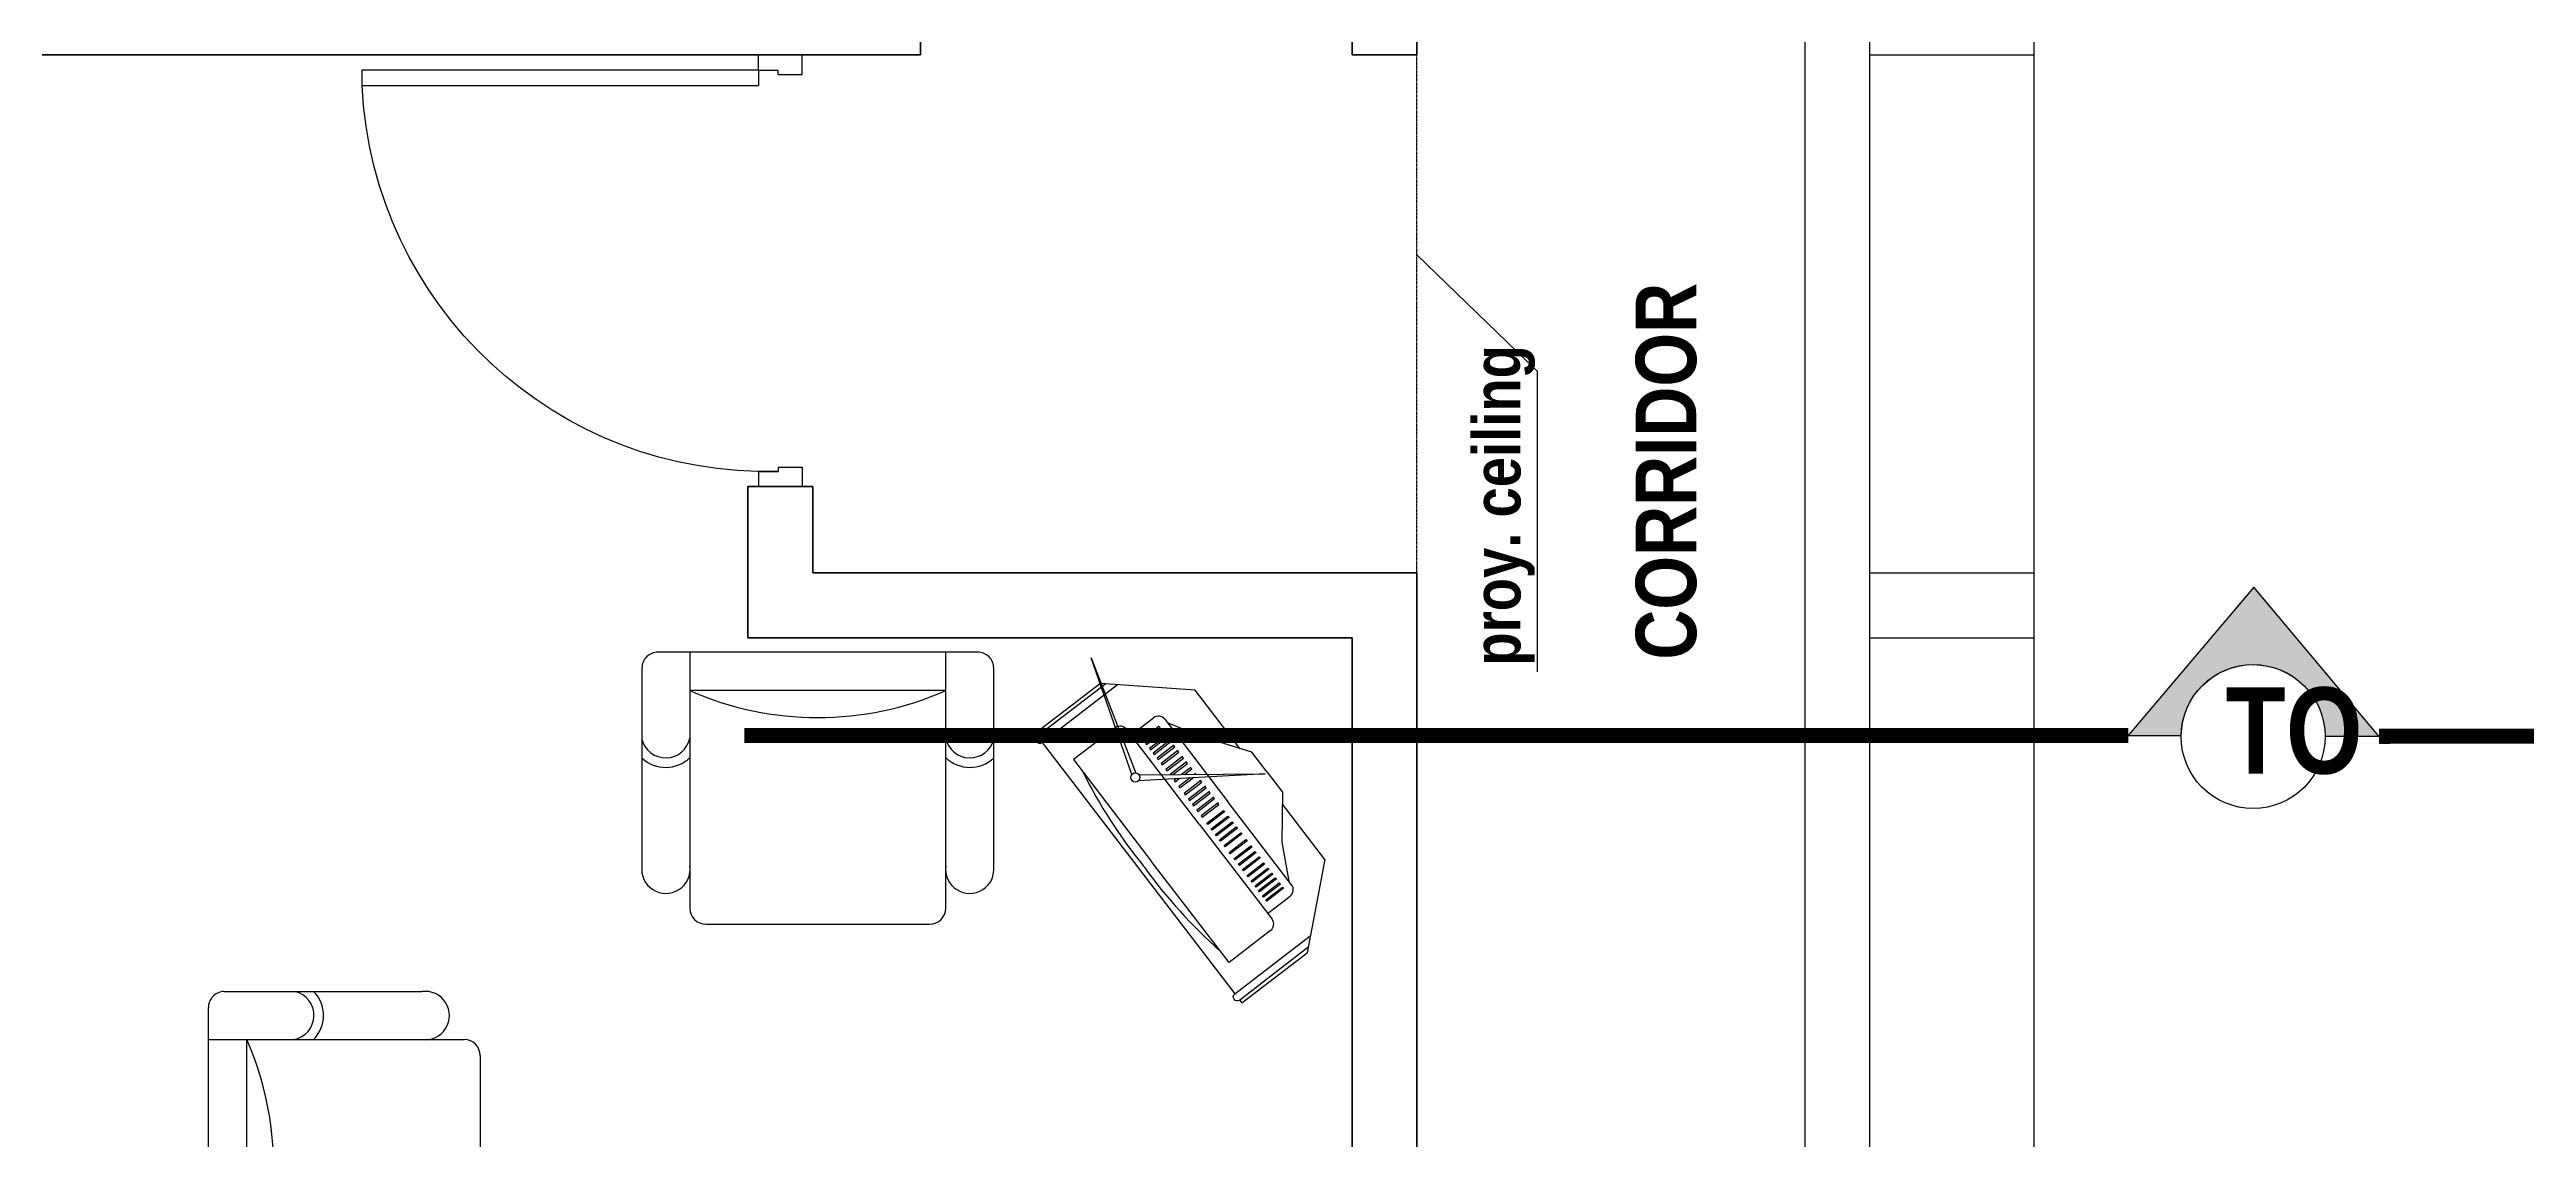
# Model space of a CAD drawing. Header units: millimetres. Extents: x -249630 to 95394, y -188036 to 109963.
# Drawn here: x -63760 to -56585, y 37400 to 40556 of the extents above; entities that cross this region are included whole.
import ezdxf

# ---------------------------------------------------------------- set-up
doc = ezdxf.new("R2010")
doc.units = ezdxf.units.MM
doc.header["$PDMODE"] = 2
doc.linetypes.add('ACAD_ISO04W100', pattern=[30, 24, -3, 0, -3])
doc.linetypes.add('DASHED2', pattern=[9.524999999999999, 6.35, -3.175])
for name, color, linetype in [('03', 3, 'Continuous'), ('cotas', 1, 'Continuous'), ('Layer11', 30, 'Continuous'), ('Layer3', 3, 'Continuous'), ('PUERTAS', 14, 'Continuous'), ('SOMBRA', 252, 'Continuous'), ('SUBTITULOS', 90, 'Continuous'), ('TEXTOS', 11, 'Continuous'), ('VEREDA', 1, 'Continuous')]:
    doc.layers.add(name, color=color, linetype=linetype)
doc.layers.add('MUROS', color=6, linetype='Continuous', lineweight=60)
doc.styles.add('COTAS', font='arial.ttf', dxfattribs={"width": 1.1})
doc.styles.add('DESCRIPCION(E)', font='swisscbi.ttf', dxfattribs={"width": 1.1, "oblique": 15, "height": 0.15})
doc.styles.add('SUBTITULOS', font='swisscbi.ttf', dxfattribs={"oblique": 15, "height": 0.2})
doc.styles.add('SUBTITULOS(E)', font='swisscbi.ttf', dxfattribs={"oblique": 15, "height": 0.2})
doc.dimstyles.new('COTA1-50', dxfattribs={"dimscale": 0.5, "dimtxt": 0.22, "dimasz": 0.12, "dimexe": 0.08, "dimexo": 0.05, "dimgap": 0.076, "dimtad": 2, "dimzin": 4, "dimdsep": 46, "dimtxsty": 'COTAS', "dimblk": 'ARCHTICK', "dimcen": -0.1, "dimclrd": 141, "dimclre": 141, "dimclrt": 11, "dimadec": 0, "dimazin": 0, "dimtfac": 1, "dimtix": 1, "dimtmove": 1, "dimatfit": 3, "dimfxl": 1, "dimtolj": 1, "dimtzin": 0, "dimarcsym": 0})

# ---------------------------------------------------------------- blocks, each defined once
blk = doc.blocks.new('A$C69810C7B')
at = {"layer": 'PUERTAS', "color": 2}
for p, q in [((-0.9900000000000659, -0.04999999999995453), (-0.9900000000000659, -0.1499999999999773)), ((-0.9450000000001069, -0.04999999999995453), (-0.9900000000000659, -0.04999999999995453)), ((-0.9450000000001069, -0.105000000000075), (-0.9450000000001069, -0.04999999999995453)), ((-0.04499999999995907, -0.1050000000003024), (-0.04499999999995907, -0.05000000000001137)), ((-0.04499999999995907, -0.05000000000001137), (0, -0.05000000000001137)), ((0, -0.05000000000001137), (0, -0.1500000000000341)), ((-0.9450000000001069, -0.105000000000075), (-0.9550000000001546, -0.105000000000075)), ((-0.9550000000001546, -0.1499999999999773), (-0.9550000000001546, -0.105000000000075)), ((-0.04499999999995907, -0.1050000000003024), (-0.03500000000008185, -0.1050000000003024)), ((-0.03500000000008185, -0.1500000000000341), (-0.03500000000008185, -0.1050000000003024)), ((-0.9550000000001546, -0.1499999999999773), (-0.9900000000000659, -0.1499999999999773)), ((-0.03500000000002501, -0.1500000000002615), (-0.07000000000016371, -0.1500000000002615)), ((-0.07000000000016371, -1.060000000000286), (-0.07000000000016371, -0.1500000000002615)), ((-0.03500000000008185, -0.1500000000000341), (0, -0.1500000000000341)), ((-0.03500000000002501, -0.1500000000002615), (-0.03500000000025238, -1.060000000000286)), ((-0.03500000000025238, -1.060000000000286), (-0.07000000000016371, -1.060000000000286))]:
    blk.add_line(p, q, dxfattribs=at)
at = {"layer": 'PUERTAS', "color": 1}
blk.add_arc((-0.02682502737167169, -0.131770025662604), 0.9285609371968689, 178.3479576023068, 267.3349773522712, dxfattribs=at)
blk = doc.blocks.new('_ArchTick')
at = {"color": 0, "linetype": 'ByBlock', "const_width": 0.15}
blk.add_lwpolyline([(-0.5, -0.5), (0.5, 0.5)], dxfattribs=at)
blk = doc.blocks.new('A$C4C2C2425')
for p, q in [((0.0741883110461572, 1.408147869786546), (0.5321536130314257, 1.408147869786546)), ((0.03713831104625021, 0.808797211129102), (0.03713831104624887, 1.371097869786411)), ((0.03713831104624887, 1.296997869786367), (0.6299383110461463, 1.296997869786367)), ((0.1260583110461653, 0.8621514690371139), (0.1260583110461653, 1.296997869786367)), ((0.666988311046282, 1.259947869786458), (0.666988311046282, 0.9752056268047298)), ((0.5021352429743473, 1.013043382838077), (0.339455383874153, 0.9693025872836643)), ((0.5316859047012912, 0.9936001113196085), (0.5168282046687835, 0.9907795473578176)), ((0.6331918710646249, 0.9859420814053692), (0.5316859047012912, 0.9936001113196085)), ((0.7393876400847574, 0.9522058046412099), (0.6331918710646249, 0.9859420814053692)), ((0.1590108628384286, 0.918681269223157), (0.1241557102533051, 0.8588875748375937)), ((0.2006441012712656, 0.9338312785790208), (0.1590108628384286, 0.918681269223157)), ((0.5522651764966184, 0.9453386586945385), (0.5443722580347838, 0.9416199003760539)), ((0.5522651764966184, 0.9453386586945385), (0.6780272538713206, 0.8863002970691127)), ((0.6544800609396333, 0.9154608812023639), (0.740197886361031, 0.9297394803338648)), ((0.740197886361031, 0.9297394803338648), (0.7393876400847574, 0.9522058046412099)), ((0.6927350684963329, 0.8943187096625138), (0.6544800609396333, 0.9154608812023639)), ((0.666988311046282, 0.8914824721100416), (0.666988311046282, 0.8161034169824006)), ((0.6780272538713206, 0.8863002970691127), (0.6927350684963329, 0.8943187096625138)), ((0.04237550094379117, 0.8179687350631752), (1.038372943185095e-08, 0.7437595057831459)), ((0.1271264820636873, 0.86037400458315), (0.04237550094379117, 0.8179687350631752)), ((0.1536111941436786, 0.8550733497031615), (0.1271264820636873, 0.86037400458315)), ((1.038372943185095e-08, 0.7437595057831459), (0.02118775566364661, 0.6483476265031527)), ((0.7522678525983082, 0.7013542362631711), (0.700294406081909, 0.7270358813573807)), ((0.8317218973981397, 0.6483476265031527), (0.7522678525983082, 0.7013542362631711)), ((0.02118775566364661, 0.6483476265031527), (0.1059387367837701, 0.5900403618631458)), ((0.03713831104624887, 0.03729786978652783), (0.03713831104624887, 0.6373739098386775)), ((0.9482545269183191, 0.6271450069831417), (0.8317218973981397, 0.6483476265031527)), ((1.001223920598179, 0.6430469716231642), (0.9959269842782277, 0.6059423569831779)), ((1.026242971398275, 0.6707555776231402), (1.001223920598179, 0.6430469716231642)), ((1.059490220118207, 0.6536482813831412), (1.026242971398275, 0.6707555776231402)), ((1.123053455958186, 0.6430469716231642), (1.059490220118207, 0.6536482813831412)), ((1.213144898838365, 0.5887914743431679), (1.123053455958186, 0.6430469716231642)), ((0.09725079735676756, 0.5960175196098945), (0.09015066019826179, 0.4681252081831531)), ((0.1059387367837701, 0.5900403618631458), (0.1117991774080509, 0.5753789749228115)), ((0.9959269842782277, 0.6059423569831779), (0.9482545269183191, 0.6271450069831417)), ((1.11245958331817, 0.5529357472231595), (1.149538168038177, 0.5741383972231802)), ((1.149538168038177, 0.5741383972231802), (1.191913658598239, 0.5688377423431348)), ((1.191913658598239, 0.5688377423431348), (1.213144898838365, 0.5887914743431679)), ((0.5136531341791368, 0.4398560284910786), (0.6189711882408773, 0.5194016191919104)), ((0.6189711882408773, 0.5194016191919104), (0.635017681555766, 0.5145927935707846)), ((1.176022849638272, 0.5317331277031485), (1.11245958331817, 0.5529357472231595)), ((1.218398340198334, 0.5105304777031279), (1.176022849638272, 0.5317331277031485)), ((0.09015066019826179, 0.4681252081831531), (0.2914343013181195, 0.314406064263153)), ((0.6926172426553165, 0.467585679619674), (0.5956755224423631, 0.4126495293195944)), ((0.635017681555766, 0.5145927935707846), (0.6019523438919094, 0.4860074745109273)), ((0.6019523438919094, 0.4860074745109273), (0.6887712826318619, 0.4897351901877869)), ((0.6887712826318619, 0.4897351901877869), (0.6926172426553165, 0.467585679619674)), ((0.895285163718242, 0.457523898423176), (0.9906300174783809, 0.4946285130631622)), ((0.9906300174783809, 0.4946285130631622), (1.017114729558145, 0.4999291679431508)), ((1.017114729558145, 0.4999291679431508), (1.107162646998219, 0.4734258630631416)), ((1.107162646998219, 0.4734258630631416), (1.138944264918379, 0.452223213063121)), ((1.267492902918249, 0.506478710343174), (1.218398340198334, 0.5105304777031279)), ((1.308446288118418, 0.4893278277031641), (1.267492902918249, 0.506478710343174)), ((1.303149351798126, 0.4469225581831324), (1.308446288118418, 0.4893278277031641)), ((0.1260583110461653, 0.1113978697865718), (0.1260583110461653, 0.4407027444508334)), ((0.5297964661981922, 0.3727133289031599), (0.5192025935582905, 0.4204192533031232)), ((0.5956755224423631, 0.4126495293195944), (0.5254665579951023, 0.3922116068623609)), ((0.6638917796208688, 0.3706953472643022), (0.6781107136381905, 0.4098179435431462)), ((0.6781107136381905, 0.4098179435431462), (0.8264249610781889, 0.4257199386631783)), ((0.8264249610781889, 0.4257199386631783), (0.895285163718242, 0.457523898423176)), ((1.138944264918379, 0.452223213063121), (1.164180851478179, 0.4350723609031775)), ((1.164180851478179, 0.4350723609031775), (1.20250753123814, 0.4204192533031232)), ((1.20250753123814, 0.4204192533031232), (1.303149351798126, 0.4469225581831324)), ((0.2914343013181195, 0.314406064263153), (0.5297964661981922, 0.3727133289031599)), ((0.6669883110462829, 0.3792152791152841), (0.666988311046282, 0.1484478697864802)), ((0.6299383110461463, 0.1113978697863445), (0.03713831104624887, 0.1113978697865718)), ((0.5321536130314257, 0.0002478697863921298), (0.0741883110461572, 0.0002478697863921298))]:
    blk.add_line(p, q)
for points in [[(0.339455383874153, 0.9693025872836643), (0.2588514909891018, 0.9578294813272805), (0.2264768241561086, 0.9499144481571307), (0.2006441012713793, 0.9338312785790777)], [(0.5514161860696021, 0.9205536324398622), (0.4522067441713915, 0.9034095634062282), (0.3686088214871432, 0.8818230452710054), (0.308493522247133, 0.8555439283034616)], [(0.338551171867195, 0.8686834867872335), (0.5395007220213728, 0.8161034169824006), (0.6806311659420743, 0.8161034169824006), (0.7113118422308133, 0.6771307853658186), (0.7358562581978703, 0.583119852978939), (0.7302555997772942, 0.549539508759608)], [(0.1117991774080509, 0.5753789749228115), (0.1747989394235958, 0.5317331277031485), (0.2489560479038175, 0.5423344374631256), (0.2913315689437752, 0.595341047223144), (0.2966285052637261, 0.6430469716231642), (0.2383621752638021, 0.6324456618631302), (0.2277683026235593, 0.6536482813831412), (0.2489560479038175, 0.7066548911431596), (0.2330652389438512, 0.770262810663155), (0.2171744299836575, 0.8179687350631752), (0.1853928120638386, 0.8444720399431276), (0.1536111941436786, 0.8550733497031615)], [(0.2277683026235593, 0.7967661155431642), (0.2966285052637261, 0.7384588509031573), (0.2913315689437752, 0.6748509313831619), (0.2807376963037598, 0.6430469716231642)], [(0.4185608034782007, 0.7437595057831459), (0.3973730277181602, 0.5847397069831572), (0.3655914097983413, 0.4840271728231755), (0.3020281739583623, 0.4840271728231755), (0.2384649076382601, 0.5105304777031279), (0.3073251102783132, 0.4310205935431668), (0.4132638671582498, 0.4204192533031232), (0.5086087209183887, 0.457523898423176), (0.5192025935582905, 0.4204192533031232)], [(0.9959269842782277, 0.6059423569831779), (1.11245958331817, 0.5529357472231595)], [(1.011817793238194, 0.616543666743155), (1.070084092758108, 0.616543666743155), (1.144241231718226, 0.5847397069831572)], [(0.7302555997772942, 0.549539508759608), (0.7206124276973895, 0.5064631541154085), (0.7048078940390923, 0.4481550426256717), (0.6781107136381905, 0.4098179435431462)], [(0.7302555997772942, 0.549539508759608), (0.8370188337180906, 0.5317331277031485), (1.017158224518354, 0.5010908826631635)], [(0.3655914097983413, 0.4840271728231755), (0.4132638671582498, 0.4257199386631783)], [(1.223695276518399, 0.4999291679431508), (1.239586085478251, 0.4787265179431301), (1.2342891491583, 0.4628245533031645), (1.197210594918189, 0.452223213063121), (1.138944264918379, 0.4469225581831324)], [(0.6638917796208688, 0.3706953472643022), (0.5366352109518147, 0.3954628165174086)]]:
    blk.add_lwpolyline(points)
for centre, radius, start, end in [((0.07418831104592982, 1.371097869786524), 0.03704999999999938, 89.99999999999959, 180), ((0.2249146144500287, 1.353016279071596), 0.05695413413550716, 280.400290871662, 76.49555824968984), ((0.2249146144500287, 1.353016279071596), 0.07918413413550678, 314.9725988270802, 44.12654433822432), ((0.5397687033544685, 1.35257286978657), 0.05609429762138132, 262.1977106376935, 97.80228936229616), ((-0.5465186876439816, 1.000597869786532), 0.7349916864610908, 354.3391127937741, 23.78275348617539), ((0.6299383110459189, 1.259947869786572), 0.03704999999999938, 0, 89.99999999999959), ((-0.5465186876439816, 0.4077978697866342), 0.7349916864610908, 336.2172465138231, 358.8579437788128), ((0.6299383110459189, 0.1484478697865939), 0.03704999999999938, 269.9999999999996, 0), ((0.2249146144500287, 0.05537946050156961), 0.05695413413550716, 283.5044417503083, 79.59970912833595), ((0.2249146144500287, 0.05537946050156961), 0.07918413413550678, 315.8734556617741, 45.02740117291835), ((0.5397687033546958, 0.05582286978682305), 0.05609429762138132, 262.197710637724, 97.80228936232648), ((0.07418831104592982, 0.03729786978664151), 0.03704999999999938, 180, 270.0000000000016)]:
    blk.add_arc(centre, radius, start, end)
blk.add_spline([(0.5021352429743473, 1.013043382838077), (0.5214525645626935, 0.9831510456872365), (0.5341307337636607, 0.9604129188496131), (0.5472767207082114, 0.9347305434055215), (0.5514161860696021, 0.9205536324398622)], degree=3)
blk = doc.blocks.new('A$C72F86A49')
for p, q in [((0.5928000021956805, 0.8153478546954673), (0.1348347002104688, 0.8153478546954673)), ((0.6298500021957025, 0.03729785469547409), (0.6298500021957025, 0.7782978546954595)), ((0.6298500021957025, 0.7041978546954724), (0.03705000219574828, 0.7041978546954439)), ((0.5409300021957293, 0.1113978546954755), (0.5409300021957293, 0.7041978546954724)), ((2.195726267473219e-09, 0.6671478546954503), (2.195726267473219e-09, 0.1484478546954549)), ((0.03705000219574828, 0.1113978546954613), (0.6298500021957025, 0.1113978546954755)), ((0.1348347002104688, 0.0002478546954662875), (0.5928000021956805, 0.0002478546954662875))]:
    blk.add_line(p, q)
for centre, radius, start, end in [((0.1272196098871428, 0.7597728546954485), 0.05609429762138116, 82.19771063770503, 277.8022893623047), ((0.4420736987916962, 0.7602162639805172), 0.07918413413550655, 135.8734556617748, 225.0274011729193), ((0.4420736987916962, 0.7602162639805172), 0.05695413413550699, 103.5044417503105, 259.5997091283364), ((0.5928000021956814, 0.7782978546954595), 0.03704999999999927, 359.9999999999992, 90), ((0.03705000219574917, 0.6671478546954503), 0.03704999999999927, 90, 180), ((1.213507000885763, 0.4077978546954668), 0.7349916864610887, 156.2172465138242, 203.7827534861759), ((0.03705000219574917, 0.1484478546954549), 0.03704999999999927, 180, 270), ((0.1272196098870291, 0.05582285469565562), 0.05609429762138116, 82.19771063767226, 277.8022893622718), ((0.4420736987916962, 0.05537944541041639), 0.07918413413550655, 134.9725988270806, 224.1265443382252), ((0.4420736987916962, 0.05537944541041639), 0.05695413413550699, 100.4002908716636, 256.4955582496895), ((0.5928000021956814, 0.03729785469547409), 0.03704999999999927, 269.9999999999968, 359.9999999999992)]:
    blk.add_arc(centre, radius, start, end)
blk = doc.blocks.new('Television')
for p, q in [((-0.04649456803758767, 0.1603313938043129), (0.03083272179856067, 0.3948636048651224)), ((0.03083272179856067, 0.3948636048651224), (-0.03808592343170858, 0.1579969163440182)), ((-0.120527912483567, 0.2548410499484817), (-0.120527912483567, 1.13686837721616e-13)), ((-0.0161845200436801, 0.2548410499484817), (-0.120527912483567, 0.2548410499484817)), ((2.273736754432321e-13, 1.13686837721616e-13), (2.273736754432321e-13, 0.2386565299045742)), ((2.273736754432321e-13, 0.2240360878668071), (0.05669282238841333, 0.2240360878666934)), ((0.05579587467650526, 0.2037701091912822), (0.01340872802234117, 0.2037701091912822)), ((0.01340872802234117, 0.2037701091912822), (0.01340872802234117, 0.2004235766142983)), ((0.01340872802234117, 0.2004235766142983), (0.05523814906246116, 0.2004235766142983)), ((0.05523814906246116, 0.2004235766142983), (0.05523814906246116, 0.2043278646208364)), ((0.0728773424323208, 0.2078515678228996), (0.0728773424323208, 1.13686837721616e-13)), ((0.1093160136485949, 0.1365307465069918), (0.0728773424323208, 0.1988320279817799)), ((-0.03535721038770134, 0.151100815835207), (0.1653755078270933, 1.13686837721616e-13)), ((0.01340872802234117, 0.19317275603089), (0.01340872802234117, 0.1898262234539061)), ((0.05579587467650526, 0.19317275603089), (0.01340872802234117, 0.19317275603089)), ((0.01340872802234117, 0.1898262234539061), (0.05523814906246116, 0.1898262234539061)), ((0.01340872802234117, 0.1803443811525085), (0.01340872802234117, 0.1769978485754109)), ((0.05579587467650526, 0.1803443811525085), (0.01340872802234117, 0.1803443811525085)), ((0.01340872802234117, 0.1769978485754109), (0.05523814906246116, 0.1769978485754109)), ((0.01340872802234117, 0.1686315171330079), (0.01340872802234117, 0.165284984556024)), ((0.05579587467650526, 0.1686315171330079), (0.01340872802234117, 0.1686315171330079)), ((0.01340872802234117, 0.165284984556024), (0.05523814906246116, 0.165284984556024)), ((0.01340872802234117, 0.1558031422546264), (0.01340872802234117, 0.1524566096776425)), ((0.05579587467650526, 0.1558031422546264), (0.01340872802234117, 0.1558031422546264)), ((0.01340872802234117, 0.1524566096776425), (0.05523814906246116, 0.1524566096776425)), ((0.05523814906246116, 0.1898262234539061), (0.05523814906246116, 0.1937305114603305)), ((0.05523814906246116, 0.1769978485754109), (0.05523814906246116, 0.180902136581949)), ((0.05523814906246116, 0.165284984556024), (0.05523814906246116, 0.1691892725624484)), ((0.05523814906246116, 0.1524566096776425), (0.05523814906246116, 0.1563608976841806)), ((0.1653755078270933, 1.13686837721616e-13), (-0.04312243410458905, 0.1425280482441167)), ((0.01340872802234117, 0.1424170119466908), (0.01340872802234117, 0.1390704793697068)), ((0.05579587467627789, 0.1424170119466908), (0.01340872802234117, 0.1424170119466908)), ((0.01340872802234117, 0.1390704793697068), (0.05523814906246116, 0.1390704793697068)), ((0.01340872802234117, 0.1273576153502063), (0.01340872802234117, 0.1240110827732224)), ((0.05579587467627789, 0.1273576153502063), (0.01340872802234117, 0.1273576153502063)), ((0.01340872802234117, 0.1240110827732224), (0.05523814906246116, 0.1240110827732224)), ((0.01340872802234117, 0.1000275993048945), (0.01340872802234117, 0.09668106672791055)), ((0.01904958216982777, 0.1000275993048945), (0.01340872802234117, 0.1000275993048945)), ((0.05579587467627789, 0.1139714850422706), (0.0139679468218219, 0.1139714850422706)), ((0.01841371091040855, 0.1106249524652867), (0.05523814906246116, 0.1106249524652867)), ((0.05579587467627789, 0.1000275993048945), (0.03249196385718278, 0.1000275993048945)), ((0.05523814906246116, 0.1390704793697068), (0.05523814906246116, 0.1429747673762449)), ((0.05523814906246116, 0.1240110827732224), (0.05523814906246116, 0.1279153707797605)), ((0.05523814906246116, 0.1106249524652867), (0.05523814906246116, 0.1145292404718248)), ((0.05523814906246116, 0.09668106672791055), (0.05523814906246116, 0.1005853547343349)), ((0.1706288072746247, 0.05040811977005433), (0.1093160136485949, 0.1365307465069918)), ((0.01340872802234117, 0.09668106672791055), (0.0239450758183466, 0.09668106672791055)), ((0.01340872802234117, 0.08441044727896951), (0.01340872802234117, 0.08106391470209928)), ((0.04189521919602157, 0.08441044727896951), (0.01340872802234117, 0.08441044727896951)), ((0.01340872802234117, 0.08106391470209928), (0.04679071284454039, 0.0810639147019856)), ((0.01340872802234117, 0.06712002896460945), (0.01340872802234117, 0.06377349638762553)), ((0.05579587467627789, 0.06712002896460945), (0.01340872802234117, 0.06712002896460945)), ((0.01340872802234117, 0.06377349638762553), (0.05523814906246116, 0.06377349638762553)), ((0.01340872802234117, 0.05261838779767913), (0.01340872802234117, 0.04927185522069522)), ((0.05579587467627789, 0.05261838779767913), (0.01340872802234117, 0.05261838779767913)), ((0.03693772794554206, 0.09668106672791055), (0.05523814906246116, 0.09668106672791055)), ((0.05579587467627789, 0.08441044727896951), (0.05323886293626856, 0.08441044727896951)), ((0.05523814906246116, 0.08290549199591624), (0.05523814906246116, 0.08496820270852368)), ((0.05523814906246116, 0.06377349638762553), (0.05523814906246116, 0.06767778439404992)), ((0.05523814906246116, 0.04927185522069522), (0.05523814906246116, 0.0531761432272333)), ((0.1706288072746247, 1.13686837721616e-13), (0.1706288072746247, 0.05040811977005433)), ((-0.1205279124840217, -0.2548410499482543), (-0.120527912483567, 1.13686837721616e-13)), ((2.273736754432321e-13, 1.13686837721616e-13), (2.273736754432321e-13, -0.2386565299043468)), ((0.01340872802234117, 0.04927185522069522), (0.05523814906246116, 0.04927185522069522)), ((0.01340872802234117, 0.03923225748974346), (0.01340872802234117, 0.03588572491275954)), ((0.05579587467627789, 0.03923225748974346), (0.01340872802234117, 0.03923225748974346)), ((0.01340872802234117, 0.03588572491275954), (0.05523814906246116, 0.03588572491275954)), ((0.01340872802234117, 0.02528837175236731), (0.01340872802234117, 0.02194183917538339)), ((0.05579587467627789, 0.02528837175236731), (0.01340872802234117, 0.02528837175236731)), ((0.01340872802234117, 0.02194183917538339), (0.05523814906246116, 0.02194183917538339)), ((0.01340872802234117, 0.010786730585437), (0.01340872802234117, 0.007440198008453081)), ((0.05579587467627789, 0.01078673058532331), (0.01340872802234117, 0.010786730585437)), ((0.01340872802234117, 0.007440198008453081), (0.05523814906246116, 0.007440198008453081)), ((0.05523814906246116, 0.03588572491275954), (0.05523814906246116, 0.03979001291929762)), ((0.05523814906246116, 0.02194183917538339), (0.05523814906246116, 0.02584612718180779)), ((0.05523814906246116, 0.007440198008453081), (0.05523814906246116, 0.01134448601487748)), ((0.0728773424323208, -0.2078515678226722), (0.0728773424323208, 1.13686837721616e-13)), ((0.1706288072746247, 1.13686837721616e-13), (0.1706288072746247, -0.05040811976994064)), ((0.01340872802234117, -0.01078673058520963), (0.01340872802234117, -0.007440198008225707)), ((0.01340872802234117, -0.007440198008225707), (0.05523814906246116, -0.007440198008225707)), ((0.05579587467627789, -0.01078673058520963), (0.01340872802234117, -0.01078673058520963)), ((0.01340872802234117, -0.02528837175225362), (0.01340872802234117, -0.02194183917515602)), ((0.01340872802234117, -0.02194183917515602), (0.05523814906246116, -0.02194183917515602)), ((0.05579587467627789, -0.02528837175225362), (0.01340872802234117, -0.02528837175225362)), ((0.01340872802234117, -0.03923225748962977), (0.01340872802234117, -0.03588572491264586)), ((0.01340872802234117, -0.03588572491264586), (0.05523814906246116, -0.03588572491264586)), ((0.05579587467627789, -0.03923225748962977), (0.01340872802234117, -0.03923225748962977)), ((0.01340872802234117, -0.05261838779745176), (0.01340872802234117, -0.04927185522058153)), ((0.01340872802234117, -0.04927185522058153), (0.05523814906246116, -0.04927185522058153)), ((0.05523814906246116, -0.007440198008225707), (0.05523814906246116, -0.01134448601476379)), ((0.05523814906246116, -0.02194183917515602), (0.05523814906246116, -0.0258461271816941)), ((0.05523814906246116, -0.03588572491264586), (0.05523814906246116, -0.03979001291918394)), ((0.05523814906246116, -0.04927185522058153), (0.05523814906246116, -0.05317614322700592)), ((0.05579587467627789, -0.05261838779745176), (0.01340872802234117, -0.05261838779745176)), ((0.01340872802234117, -0.06712002896438207), (0.01340872802234117, -0.06377349638739815)), ((0.01340872802234117, -0.06377349638739815), (0.05523814906246116, -0.06377349638739815)), ((0.05579587467627789, -0.06712002896438207), (0.01340872802234117, -0.06712002896438207)), ((0.01340872802234117, -0.08441044727874214), (0.01340872802234117, -0.08106391470187191)), ((0.01340872802234117, -0.08106391470187191), (0.05523814906246116, -0.08106391470187191)), ((0.05579587467627789, -0.08441044727874214), (0.01340872802234117, -0.08441044727874214)), ((0.01340872802234117, -0.1000275993047808), (0.01340872802234117, -0.09668106672768317)), ((0.01340872802234117, -0.09668106672768317), (0.05523814906246116, -0.09668106672768317)), ((0.05523814906246116, -0.06377349638739815), (0.05523814906246116, -0.06767778439393624)), ((0.05523814906246116, -0.08106391470187191), (0.05523814906246116, -0.0849682027082963)), ((0.05523814906246116, -0.09668106672768317), (0.05523814906246116, -0.1005853547342213)), ((0.1706288072746247, -0.05040811976994064), (0.1093160136485949, -0.1286495325774695)), ((0.05579587467627789, -0.1000275993047808), (0.01340872802234117, -0.1000275993047808)), ((0.01340872802234117, -0.1139714850421569), (0.01340872802234117, -0.110624952465173)), ((0.01340872802234117, -0.110624952465173), (0.05523814906246116, -0.110624952465173)), ((0.05579587467627789, -0.1139714850421569), (0.01340872802234117, -0.1139714850421569)), ((0.01340872802234117, -0.1273576153500926), (0.01340872802234117, -0.1240110827731087)), ((0.01340872802234117, -0.1240110827731087), (0.05523814906246116, -0.1240110827731087)), ((0.05579587467627789, -0.1273576153500926), (0.01340872802234117, -0.1273576153500926)), ((0.01340872802234117, -0.1424170119464634), (0.01340872802234117, -0.1390704793694795)), ((0.01340872802234117, -0.1390704793694795), (0.05523814906246116, -0.1390704793695932)), ((0.05579587467627789, -0.1424170119464634), (0.01340872802234117, -0.1424170119464634)), ((0.05523814906246116, -0.110624952465173), (0.05523814906246116, -0.1145292404715974)), ((0.05523814906246116, -0.1240110827731087), (0.05523814906246116, -0.1279153707795331)), ((0.05523814906246116, -0.1390704793695932), (0.05523814906246116, -0.1429747673760176)), ((0.1093160136485949, -0.1286495325774695), (0.0728773424323208, -0.1988320279815525)), ((0.01340872802234117, -0.1558031422543991), (0.01340872802234117, -0.1524566096774151)), ((0.01340872802234117, -0.1524566096774151), (0.05523814906246116, -0.1524566096775288)), ((0.05579587467627789, -0.1558031422543991), (0.01340872802234117, -0.1558031422543991)), ((0.01340872802234117, -0.1686315171327806), (0.01340872802234117, -0.1652849845557967)), ((0.01340872802234117, -0.1652849845557967), (0.05523814906246116, -0.1652849845557967)), ((0.05579587467627789, -0.1686315171327806), (0.01340872802234117, -0.1686315171327806)), ((0.01340872802234117, -0.1803443811522811), (0.01340872802234117, -0.1769978485752972)), ((0.01340872802234117, -0.1769978485752972), (0.05523814906246116, -0.1769978485752972)), ((0.05579587467627789, -0.1803443811522811), (0.01340872802234117, -0.1803443811522811)), ((0.01340872802234117, -0.1931727560306626), (0.01340872802234117, -0.1898262234536787)), ((0.01340872802234117, -0.1898262234536787), (0.05523814906246116, -0.1898262234537924)), ((0.05579587467627789, -0.1931727560306626), (0.01340872802234117, -0.1931727560306626)), ((0.05523814906246116, -0.1524566096775288), (0.05523814906246116, -0.1563608976839532)), ((0.05523814906246116, -0.1652849845557967), (0.05523814906246116, -0.1691892725623347)), ((0.05523814906246116, -0.1769978485752972), (0.05523814906246116, -0.1809021365817216)), ((0.05523814906246116, -0.1898262234537924), (0.05523814906246116, -0.1937305114602168)), ((2.273736754432321e-13, -0.2240360878665797), (0.05669282238841333, -0.2240360878665797)), ((0.01340872802234117, -0.2004235766141846), (0.05523814906246116, -0.2004235766141846)), ((0.01340872802234117, -0.2037701091911686), (0.01340872802234117, -0.2004235766141846)), ((0.05579587467627789, -0.2037701091911686), (0.01340872802234117, -0.2037701091911686)), ((0.05523814906246116, -0.2004235766141846), (0.05523814906246116, -0.204327864620609)), ((-0.0161845200436801, -0.2548410499482543), (-0.1205279124840217, -0.2548410499482543))]:
    blk.add_line(p, q)
blk.add_circle((-0.04441695352102215, 0.1515038840985881), 0.009068704965828827)
for centre, radius, start, end in [((-0.0161845200436801, 0.2386565299045742), 0.01618452004389587, 0, 90), ((0.8761342310010605, 0.03049820082026145), 1.015577303095067, 168.9245209958626, 181.6974467356874), ((0.05669282238841333, 0.2078515678227859), 0.01618452004389587, 0, 90), ((0.8761342310010605, -0.03049820082014776), 1.015577303095067, 178.3025532643126, 191.0754790041374), ((-0.0161845200436801, -0.2386565299044605), 0.01618452004389587, 270, 0), ((0.05669282238841333, -0.2078515678227859), 0.01618452004389587, 270, 0)]:
    blk.add_arc(centre, radius, start, end)
blk = doc.blocks.new('A$C1278503D')
for points in [[(0.3135899122999035, 0.9725218599236314), (0.06420712951603491, 0.9725218599237451, 0.9999999999999999), (0.06420712951603491, 0.9494836969320204), (0.3395262291746803, 0.9494836969319067)], [(0.3135899123003583, 0.00994288023127865), (0.06420712951648966, 0.009942880231392337, -0.9999999999999999), (0.06420712951648966, 0.03298104322311701), (0.3395262291751351, 0.03298104322300333)]]:
    blk.add_lwpolyline(points, format="xyb")
for points in [[(0.3037034809622128, 0.9824647483007993), (0.06420712951603491, 0.982464748300913), (0.06420712951603491, 0.9725218599237451)], [(0.06420712951603491, 0.9494836969320204), (0.06420712951648966, 0.03298104322311701)], [(0.5077176392883302, 0.8000861884604547), (0.3023962288589246, 0.9824647483006856)], [(0.5077176392883302, 0.5877488847303312), (0.5077176392883302, 0.8000861884604547)], [(0.5077176392883302, 0.4941671552451226), (0.5077176392883302, 0.4950950126424232)], [(0.5077176392878755, 0.1823785516944554), (0.5077176392883302, 0.3849461206331171)], [(0.5077176392878755, 0.1823785516943417), (0.3023962288589246, -8.145889296429232e-09)], [(0.06420712951648966, 0.009942880231392337), (0.06420712951648966, -8.14577560959151e-09), (0.3023962288589246, -8.145889296429232e-09)]]:
    blk.add_lwpolyline(points)
at = {"xscale": 1.452, "yscale": 1.452, "zscale": 1.452}
blk.add_blockref('Television', (0.2810100886626969, 0.4849948982665637), dxfattribs=at)
blk = doc.blocks.new('*D161')
at = {"layer": 'cotas', "color": 141, "lineweight": -2, "transparency": 16777216}
for p, q in [((-58486.87751902229, 40727.77370177876), (-58012.14852984751, 40727.77370177876)), ((-58012.18852984751, 40727.77370177876), (-58012.18852984751, 40540.27370177818)), ((-58486.87751902229, 40540.27370177818), (-58012.14852984751, 40540.27370177818))]:
    blk.add_line(p, q, dxfattribs=at)
at = {"layer": 'Defpoints', "color": 0, "transparency": 16777216}
for p in [(-58486.90251902229, 40727.77370177876), (-58486.90251902229, 40540.27370177818), (-58012.18852984751, 40540.27370177818)]:
    blk.add_point(p, dxfattribs=at)
at = {"layer": 'cotas', "color": 141, "lineweight": -2, "transparency": 16777216, "xscale": 0.06, "yscale": 0.06, "zscale": 0.06}
for p, rotation in [((-58012.18852984751, 40727.77370177876), 90), ((-58012.18852984751, 40540.27370177818), 270)]:
    blk.add_blockref('_ArchTick', p, dxfattribs=dict(at, rotation=rotation))
at = {"layer": 'cotas', "color": 11, "transparency": 16777216, "insert": (-58012.09436681887, 40634.02370177845), "char_height": 0.11, "attachment_point": 5, "rotation": 90, "style": 'COTAS'}
blk.add_mtext('\\A1;187.50', dxfattribs=at)
blk = doc.blocks.new('*D162')
at = {"layer": 'cotas', "color": 141, "lineweight": -2, "transparency": 16777216}
for p, q in [((-58486.87751902229, 40540.27370177818), (-58012.14852984751, 40540.27370177818)), ((-58012.18852984751, 40540.27370177818), (-58012.18852984751, 39040.27370177818)), ((-58486.87751902229, 39040.27370177818), (-58012.14852984751, 39040.27370177818))]:
    blk.add_line(p, q, dxfattribs=at)
at = {"layer": 'Defpoints', "color": 0, "transparency": 16777216}
for p in [(-58486.90251902229, 40540.27370177818), (-58486.90251902229, 39040.27370177818), (-58012.18852984751, 39040.27370177818)]:
    blk.add_point(p, dxfattribs=at)
at = {"layer": 'cotas', "color": 141, "lineweight": -2, "transparency": 16777216, "xscale": 0.06, "yscale": 0.06, "zscale": 0.06}
for p, rotation in [((-58012.18852984751, 40540.27370177818), 90), ((-58012.18852984751, 39040.27370177818), 270)]:
    blk.add_blockref('_ArchTick', p, dxfattribs=dict(at, rotation=rotation))
at = {"layer": 'cotas', "color": 11, "transparency": 16777216, "insert": (-58012.09436681887, 39790.27370177816), "char_height": 0.11, "attachment_point": 5, "rotation": 90, "style": 'COTAS'}
blk.add_mtext('\\A1;1500.00', dxfattribs=at)
blk = doc.blocks.new('*D163')
at = {"layer": 'cotas', "color": 141, "lineweight": -2, "transparency": 16777216}
for p, q in [((-58486.87751902229, 39040.27370177818), (-58012.14852984751, 39040.27370177818)), ((-58012.18852984751, 39040.27370177818), (-58012.18852984751, 38852.77370177818)), ((-58486.87751902229, 38852.77370177818), (-58012.14852984751, 38852.77370177818))]:
    blk.add_line(p, q, dxfattribs=at)
at = {"layer": 'Defpoints', "color": 0, "transparency": 16777216}
for p in [(-58486.90251902229, 39040.27370177818), (-58486.90251902229, 38852.77370177818), (-58012.18852984751, 38852.77370177818)]:
    blk.add_point(p, dxfattribs=at)
at = {"layer": 'cotas', "color": 141, "lineweight": -2, "transparency": 16777216, "xscale": 0.06, "yscale": 0.06, "zscale": 0.06}
for p, rotation in [((-58012.18852984751, 39040.27370177818), 90), ((-58012.18852984751, 38852.77370177818), 270)]:
    blk.add_blockref('_ArchTick', p, dxfattribs=dict(at, rotation=rotation))
at = {"layer": 'cotas', "color": 11, "transparency": 16777216, "insert": (-58012.09436681887, 38946.52370177816), "char_height": 0.11, "attachment_point": 5, "rotation": 90, "style": 'COTAS'}
blk.add_mtext('\\A1;187.50', dxfattribs=at)
blk = doc.blocks.new('*D164')
at = {"layer": 'cotas', "color": 141, "lineweight": -2, "transparency": 16777216}
for p, q in [((-58486.87751902229, 38852.77370177818), (-58012.14852984751, 38852.77370177818)), ((-58012.18852984751, 38852.77370177818), (-58012.18852984751, 37227.77370177818)), ((-58486.87751902229, 37227.77370177818), (-58012.14852984751, 37227.77370177818))]:
    blk.add_line(p, q, dxfattribs=at)
at = {"layer": 'Defpoints', "color": 0, "transparency": 16777216}
for p in [(-58486.90251902229, 38852.77370177818), (-58486.90251902229, 37227.77370177818), (-58012.18852984751, 37227.77370177818)]:
    blk.add_point(p, dxfattribs=at)
at = {"layer": 'cotas', "color": 141, "lineweight": -2, "transparency": 16777216, "xscale": 0.06, "yscale": 0.06, "zscale": 0.06}
for p, rotation in [((-58012.18852984751, 38852.77370177818), 90), ((-58012.18852984751, 37227.77370177818), 270)]:
    blk.add_blockref('_ArchTick', p, dxfattribs=dict(at, rotation=rotation))
at = {"layer": 'cotas', "color": 11, "transparency": 16777216, "insert": (-58012.09436681887, 38040.27370177816), "char_height": 0.11, "attachment_point": 5, "rotation": 90, "style": 'COTAS'}
blk.add_mtext('\\A1;1625.00', dxfattribs=at)

msp = doc.modelspace()

# ---------------------------------------------------------------- hatches: boundary and pattern name
at = {"layer": 'SOMBRA'}
h = msp.add_hatch(color=252, dxfattribs=at)
h.dxf.hatch_style = 1
edge = h.paths.add_edge_path()
edge.add_line((-57168.55452387247, 38567.53909803691), (-57012.78036233849, 38567.53909803691))
edge.add_line((-57012.78036233856, 38567.53909803691), (-57374.57811168302, 38999.41420771538))
edge.add_line((-57374.57811168281, 38999.41420771528), (-57738.8893899271, 38570.04967923958))
edge.add_line((-57738.88938992753, 38570.04967923943), (-57585.3220574133, 38570.04967923943))
edge.add_arc((-57376.95093574806, 38566.69524553898), 208.3981203598663, 0.23200458178001782, 179.0777114802356, ccw=False)

# ---------------------------------------------------------------- linework, layer by layer
at = {"layer": '03'}
for p, q in [((-58486.90251902229, 36915.27479331501), (-58486.90251902229, 40852.77270449905)), ((-58486.90251902229, 36915.27270449905), (-58486.90251902229, 40727.77270449905))]:
    msp.add_line(p, q, dxfattribs=at)
msp.add_lwpolyline([(-58674.40251902229, 36915.27270449905), (-58674.40251902229, 40665.27270449905)], dxfattribs=at)
at = {"layer": 'Layer3', "color": 3}
msp.add_lwpolyline([(-57168.55452387247, 38567.53909803691), (-57012.78036233856, 38567.53909803691), (-57374.57811168281, 38999.41420771528), (-57738.8893899268, 38570.04967923943), (-57585.32205741288, 38570.04967923943, -0.9899772876040576), (-57168.55452387247, 38567.53909803691, -0.9880242678328159)], format="xyb", dxfattribs=at)
at = {"layer": 'Layer3', "linetype": 'ACAD_ISO04W100', "ltscale": 0.025, "const_width": 43.74999999999999}
for points in [[(-57738.8893899268, 38570.04967923943), (-61747.65822243283, 38570.04967923943)], [(-52645.97351850101, 38570.04967923943), (-57012.78036233856, 38567.53909803691)]]:
    msp.add_lwpolyline(points, dxfattribs=at)
at = {"layer": 'Layer3', "color": 3}
msp.add_circle((-57376.95093574733, 38566.69524553898), 208.3981203598078, dxfattribs=at)
at = {"layer": 'MUROS'}
for p, q in [((-59986.90251902229, 40540.27270449905), (-59986.90251902229, 41602.77270449905)), ((-59799.40251902229, 40540.27270449905), (-59799.40251902229, 41602.77270449905)), ((-61236.90251902229, 40540.27270449905), (-61236.90251902229, 40727.77270449905)), ((-67924.40251902229, 40540.27270449905), (-61236.90251902229, 40540.27270449905)), ((-59986.90251902229, 40540.27270449905), (-59799.40251902229, 40540.27270449905)), ((-61736.90251902229, 39040.27270449905), (-61736.90251902229, 39290.27270449905)), ((-61736.90251902229, 39290.27270449905), (-61549.40251902229, 39290.27270449905)), ((-61549.40251902229, 39040.27270449905), (-61549.40251902229, 39290.27270449905)), ((-61736.90251902229, 38852.77270449905), (-61736.90251902229, 39040.27270449905)), ((-59986.90251902229, 39040.27270449905), (-61549.40251902229, 39040.27270449905)), ((-59986.90251902229, 39040.27270449905), (-59799.40251902229, 39040.27270449905)), ((-59799.40251902229, 36790.27270449905), (-59799.40251902229, 39040.27270449905)), ((-59986.90251902229, 38852.77270449905), (-61736.90251902229, 38852.77270449905)), ((-59986.90251902229, 37227.77270449905), (-59986.90251902229, 38852.77270449905))]:
    msp.add_line(p, q, dxfattribs=at)
at = {"layer": 'VEREDA', "linetype": 'DASHED2', "ltscale": 0.025}
msp.add_lwpolyline([(-59799.40251902229, 39040.27270449905), (-59799.40251902229, 40540.27270449905)], dxfattribs=at)

# ---------------------------------------------------------------- block references
at = {"layer": 'Layer11'}
for name, p, xscale, yscale, zscale, rotation in [('A$C1278503D', (-60357.42030522236, 37757.01141273105), 1000, 1000, 1000, 37.49279390830175), ('A$C72F86A49', (-61024.72788254821, 38023.67759723941), 1250, 1250, 1250, 90)]:
    msp.add_blockref(name, p, dxfattribs=dict(at, xscale=xscale, yscale=yscale, zscale=zscale, rotation=rotation))
at = {"layer": 'Layer11', "xscale": 1250, "yscale": 1250, "zscale": 1250}
msp.add_blockref('A$C4C2C2425', (-63346.32858821063, 36068.26053665162), dxfattribs=at)
at = {"layer": 'PUERTAS', "xscale": -1262.610159650638, "yscale": 1262.610159650638, "zscale": 1262.610159650671, "rotation": 270}
msp.add_blockref('A$C69810C7B', (-61516.89150305686, 40540.25676255286), dxfattribs=at)

# ---------------------------------------------------------------- texts
at = {"layer": 'SUBTITULOS', "linetype": 'ByBlock', "style": 'SUBTITULOS(E)'}
msp.add_text('CORRIDOR', height=175, rotation=90, dxfattribs=at).set_placement((-58990.24902731838, 38789.27856579566))
at = {"layer": 'TEXTOS', "linetype": 'ByBlock', "style": 'DESCRIPCION(E)'}
msp.add_text('proy. ceiling ', height=137.5, rotation=90, dxfattribs=at).set_placement((-59499.13421921158, 38772.0443499283))
at = {"layer": 'TEXTOS', "color": 5, "linetype": 'ByBlock', "style": 'SUBTITULOS'}
msp.add_text('TO', height=249.375, dxfattribs=at).set_placement((-57456.57867034973, 38459.58574897694))

# ---------------------------------------------------------------- dimensions: what is measured, and where the dimension line sits
at = {"layer": 'cotas'}
for base, p1, p2, picture, middle in [((-58012.18852984751, 40540.27370177818), (-58486.90251902229, 40727.77370177876), (-58486.90251902229, 40540.27370177818), '*D161', (-58012.09436681887, 40634.02370177845)), ((-58012.18852984751, 39040.27370177818), (-58486.90251902229, 40540.27370177818), (-58486.90251902229, 39040.27370177818), '*D162', (-58012.09436681887, 39790.27370177816)), ((-58012.18852984751, 38852.77370177818), (-58486.90251902229, 39040.27370177818), (-58486.90251902229, 38852.77370177818), '*D163', (-58012.09436681887, 38946.52370177816)), ((-58012.18852984751, 37227.77370177818), (-58486.90251902229, 38852.77370177818), (-58486.90251902229, 37227.77370177818), '*D164', (-58012.09436681887, 38040.27370177816))]:
    dim = msp.add_linear_dim(base=base, p1=p1, p2=p2, angle=90, dimstyle='COTA1-50', dxfattribs=at)
    dim.commit()
    dim.dimension.update_dxf_attribs({"geometry": picture, "text_midpoint": middle})

# ---------------------------------------------------------------- leaders
msp.add_leader([(-59799.40251902229, 39961.64940302519), (-59450.42115282852, 39624.26608116538), (-59450.42115282852, 38753.78693779229)], dimstyle='COTA1-50', override={"dimgap": 0.076, "dimtad": 0}, dxfattribs=at)

doc.saveas('drawing.dxf')
